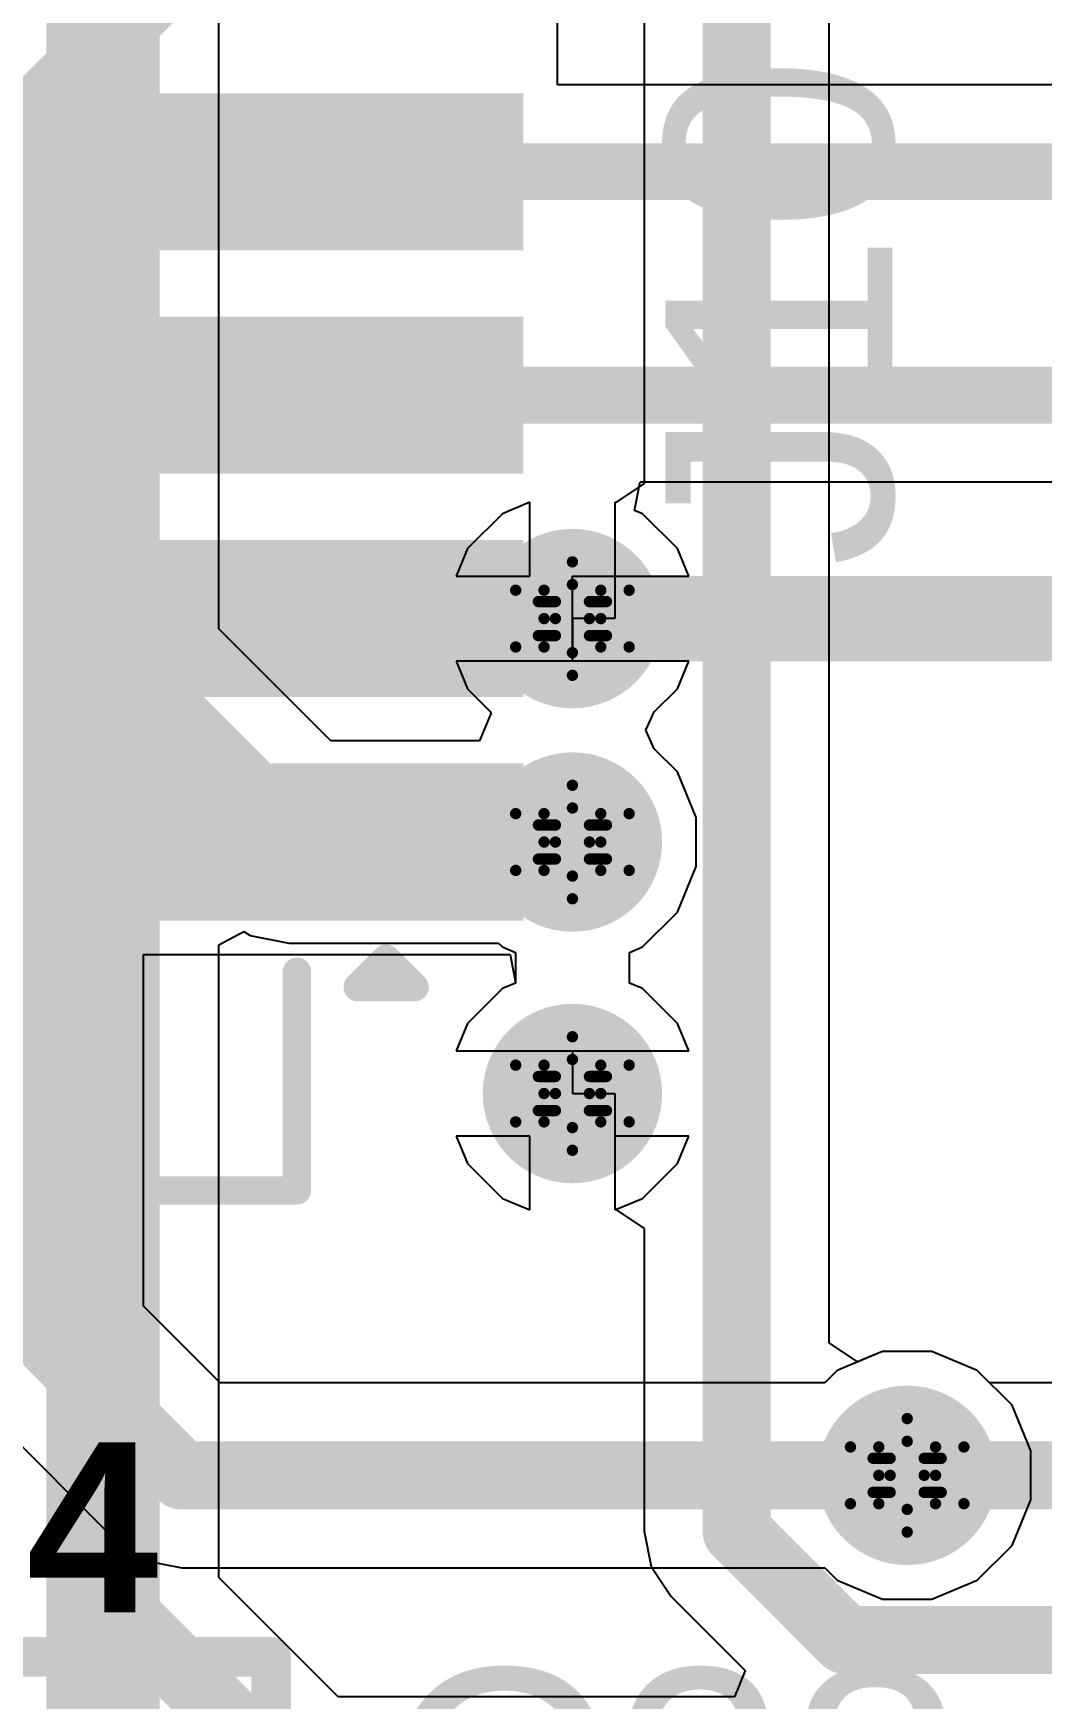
# Model space of a CAD drawing. Header units: inches. Extents: x -18 to 237, y -41 to 211.
# Drawn here: x 9.55 to 14.06, y 60.8 to 68.26 of the extents above; entities that cross this region are included whole.
import ezdxf

# ---------------------------------------------------------------- set-up
doc = ezdxf.new("R2010")
doc.units = ezdxf.units.IN
for name, color, linetype in [('Bottom Layer', 5, 'Continuous'), ('Bottom Solder', 6, 'Continuous'), ('Drill Drawing', 1, 'Continuous'), ('Top Layer', 1, 'Continuous'), ('Top Overlay', 2, 'Continuous'), ('Top Paste', 8, 'Continuous'), ('Top Solder', 216, 'Continuous'), ('Via Holes', 16, 'Continuous')]:
    doc.layers.add(name, color=color, linetype=linetype)
doc.styles.add('Arial', font='', dxfattribs={"height": 0.2})
doc.styles.add('Arial_Bold', font='', dxfattribs={"height": 0.2})
doc.styles.get('Arial').set_extended_font_data('Arial')
doc.styles.get('Arial_Bold').set_extended_font_data('Arial', bold=True)

# ---------------------------------------------------------------- blocks, each defined once
blk = doc.blocks.new('V________T______107')
at = {"layer": 'Top Layer'}
for points in [[(-2.75, -0.4625), (-2.25, -0.4625), (-2.25, -2.0625), (-2.75, -2.0625)], [(-1.75, -0.4625), (-1.25, -0.4625), (-1.25, -2.0625), (-1.75, -2.0625)], [(-0.75, -0.4625), (-0.25, -0.4625), (-0.25, -2.0625), (-0.75, -2.0625)], [(0.25, -0.4625), (0.75, -0.4625), (0.75, -2.0625), (0.25, -2.0625)]]:
    blk.add_hatch(color=1, dxfattribs=at).paths.add_polyline_path(points)
at = {"layer": 'Top Paste'}
for points in [[(-2.75, -0.4625), (-2.25, -0.4625), (-2.25, -2.0625), (-2.75, -2.0625)], [(-1.75, -0.4625), (-1.25, -0.4625), (-1.25, -2.0625), (-1.75, -2.0625)], [(-0.75, -0.4625), (-0.25, -0.4625), (-0.25, -2.0625), (-0.75, -2.0625)], [(0.25, -0.4625), (0.75, -0.4625), (0.75, -2.0625), (0.25, -2.0625)]]:
    blk.add_hatch(color=8, dxfattribs=at).paths.add_polyline_path(points)
at = {"layer": 'Top Solder'}
for points in [[(-2.8516, -0.3609), (-2.1484, -0.3609), (-2.1484, -2.1641), (-2.8516, -2.1641)], [(-1.8516, -0.3609), (-1.1484, -0.3609), (-1.1484, -2.1641), (-1.8516, -2.1641)], [(-0.8516, -0.3609), (-0.1484, -0.3609), (-0.1484, -2.1641), (-0.8516, -2.1641)], [(0.1484, -0.3609), (0.8516, -0.3609), (0.8516, -2.1641), (0.1484, -2.1641)]]:
    blk.add_hatch(color=216, dxfattribs=at).paths.add_polyline_path(points)
at = {"layer": 'Top Overlay'}
for points in [[(-4.0592, -0.1204, 0.127, 0.127, 0), (-4.0592, -1.15, 0.127, 0.127, 0)], [(-4.0592, -1.15, 0.127, 0.127, 0), (-3.0804, -1.15, 0.127, 0.127, 0)], [(-3.1496, -1.4224, 0.127, 0.127, 0), (-3.0226, -1.5494, 0.127, 0.127, 0)], [(-3.1496, -1.4224, 0.127, 0.127, 0), (-3.1496, -1.6764, 0.127, 0.127, 0)], [(-3.0226, -1.5494, 0.127, 0.127, 0), (-3.1496, -1.6764, 0.127, 0.127, 0)]]:
    blk.add_lwpolyline(points, format="xyseb", dxfattribs=at)
for points in [[(-4.0909, -0.1204, 0.0635, 0.0635, 1), (-4.0274, -0.1204, 0.0635, 0.0635, 1)], [(-4.0909, -1.15, 0.0635, 0.0635, 1), (-4.0274, -1.15, 0.0635, 0.0635, 1)], [(-4.0909, -1.15, 0.0635, 0.0635, 1), (-4.0274, -1.15, 0.0635, 0.0635, 1)], [(-3.1122, -1.15, 0.0635, 0.0635, 1), (-3.0487, -1.15, 0.0635, 0.0635, 1)], [(-3.1814, -1.4224, 0.0635, 0.0635, 1), (-3.1178, -1.4224, 0.0635, 0.0635, 1)], [(-3.1814, -1.4224, 0.0635, 0.0635, 1), (-3.1178, -1.4224, 0.0635, 0.0635, 1)], [(-3.0543, -1.5494, 0.0635, 0.0635, 1), (-2.9909, -1.5494, 0.0635, 0.0635, 1)], [(-3.0543, -1.5494, 0.0635, 0.0635, 1), (-2.9909, -1.5494, 0.0635, 0.0635, 1)], [(-3.1814, -1.6764, 0.0635, 0.0635, 1), (-3.1178, -1.6764, 0.0635, 0.0635, 1)], [(-3.1814, -1.6764, 0.0635, 0.0635, 1), (-3.1178, -1.6764, 0.0635, 0.0635, 1)]]:
    blk.add_lwpolyline(points, format="xyseb", close=True, dxfattribs=at)

msp = doc.modelspace()

# ---------------------------------------------------------------- hatches: boundary and pattern name
at = {"layer": 'Bottom Layer'}
h = msp.add_hatch(color=5, dxfattribs=at)
edge = h.paths.add_edge_path()
edge.add_arc((11.9634, 65.6357), 0.3, 0, 360)
h = msp.add_hatch(color=5, dxfattribs=at)
edge = h.paths.add_edge_path()
edge.add_arc((11.9634, 64.6357), 0.3, 0, 360)
h = msp.add_hatch(color=5, dxfattribs=at)
edge = h.paths.add_edge_path()
edge.add_arc((11.9634, 63.5101), 0.3, 0, 360)
h = msp.add_hatch(color=5, dxfattribs=at)
edge = h.paths.add_edge_path()
edge.add_arc((13.462, 61.8012), 0.3, 0, 360)
at = {"layer": 'Bottom Solder'}
h = msp.add_hatch(color=6, dxfattribs=at)
edge = h.paths.add_edge_path()
edge.add_arc((11.9634, 65.6357), 0.4016, 0, 360)
h = msp.add_hatch(color=6, dxfattribs=at)
edge = h.paths.add_edge_path()
edge.add_arc((11.9634, 64.6357), 0.4016, 0, 360)
h = msp.add_hatch(color=6, dxfattribs=at)
edge = h.paths.add_edge_path()
edge.add_arc((11.9634, 63.5101), 0.4016, 0, 360)
h = msp.add_hatch(color=6, dxfattribs=at)
edge = h.paths.add_edge_path()
edge.add_arc((13.462, 61.8012), 0.4016, 0, 360)
at = {"layer": 'Top Layer'}
h = msp.add_hatch(color=1, dxfattribs=at)
edge = h.paths.add_edge_path()
edge.add_arc((11.9634, 65.6357), 0.3, 0, 360)
h = msp.add_hatch(color=1, dxfattribs=at)
edge = h.paths.add_edge_path()
edge.add_arc((11.9634, 64.6357), 0.3, 0, 360)
h = msp.add_hatch(color=1, dxfattribs=at)
edge = h.paths.add_edge_path()
edge.add_arc((11.9634, 63.5101), 0.3, 0, 360)
h = msp.add_hatch(color=1, dxfattribs=at)
edge = h.paths.add_edge_path()
edge.add_arc((13.462, 61.8012), 0.3, 0, 360)
at = {"layer": 'Top Solder'}
h = msp.add_hatch(color=216, dxfattribs=at)
edge = h.paths.add_edge_path()
edge.add_arc((11.9634, 65.6357), 0.4016, 0, 360)
h = msp.add_hatch(color=216, dxfattribs=at)
edge = h.paths.add_edge_path()
edge.add_arc((11.9634, 64.6357), 0.4016, 0, 360)
h = msp.add_hatch(color=216, dxfattribs=at)
edge = h.paths.add_edge_path()
edge.add_arc((11.9634, 63.5101), 0.4016, 0, 360)
h = msp.add_hatch(color=216, dxfattribs=at)
edge = h.paths.add_edge_path()
edge.add_arc((13.462, 61.8012), 0.4016, 0, 360)
at = {"layer": 'Via Holes'}
h = msp.add_hatch(color=7, dxfattribs=at)
edge = h.paths.add_edge_path()
edge.add_arc((11.9634, 65.6357), 0.15, 0, 360)
h = msp.add_hatch(color=7, dxfattribs=at)
edge = h.paths.add_edge_path()
edge.add_arc((11.9634, 64.6357), 0.15, 0, 360)
h = msp.add_hatch(color=7, dxfattribs=at)
edge = h.paths.add_edge_path()
edge.add_arc((11.9634, 63.5101), 0.15, 0, 360)
h = msp.add_hatch(color=7, dxfattribs=at)
edge = h.paths.add_edge_path()
edge.add_arc((13.462, 61.8012), 0.15, 0, 360)

# ---------------------------------------------------------------- linework, layer by layer
at = {"layer": 'Bottom Layer'}
for p, q in [((10.38, 65.5901), (10.38, 70.3996)), ((13.1129, 62.3937), (13.1129, 68.9005)), ((12.2842, 68.7289), (12.2842, 66.2399)), ((12.2842, 66.2399), (12.1572, 66.1551)), ((11.7729, 66.1564), (11.6496, 66.1053)), ((11.7729, 65.8262), (11.7729, 66.1564)), ((12.1572, 66.1551), (12.1539, 66.1564)), ((12.1539, 66.1564), (12.1539, 65.6357)), ((11.6496, 66.1053), (11.4937, 65.9495)), ((11.4937, 65.9495), (11.4427, 65.8262)), ((11.4427, 65.8262), (11.7729, 65.8262)), ((12.1539, 65.6357), (11.9634, 65.6357)), ((11.9634, 65.6357), (11.9634, 65.4452)), ((10.8811, 65.0889), (10.38, 65.5901)), ((11.9634, 65.4452), (11.4427, 65.4452)), ((11.4427, 65.4452), (11.4937, 65.3219)), ((11.4937, 65.3219), (11.597, 65.2187)), ((11.599, 65.2142), (11.5471, 65.0889)), ((11.597, 65.2187), (11.599, 65.2142)), ((11.5471, 65.0889), (10.8811, 65.0889)), ((10.38, 64.1758), (10.492, 64.2357)), ((10.492, 64.2357), (10.52, 64.217)), ((10.52, 64.217), (10.6934, 64.1825)), ((10.6934, 64.1825), (11.6331, 64.1825)), ((11.6331, 64.1825), (11.6496, 64.166)), ((10.38, 61.3444), (10.38, 64.1758)), ((11.6496, 64.166), (11.7085, 64.1416)), ((11.7085, 64.1416), (11.7085, 64.0042)), ((11.6496, 63.9798), (11.4937, 63.8239)), ((11.7085, 64.0042), (11.6496, 63.9798)), ((11.4937, 63.8239), (11.4427, 63.7006)), ((11.4427, 63.7006), (11.9634, 63.7006)), ((11.9634, 63.7006), (11.9634, 63.5101)), ((11.9634, 63.5101), (12.1539, 63.5101)), ((12.1539, 63.5101), (12.1539, 62.9894)), ((11.7729, 63.3196), (11.4427, 63.3196)), ((11.4427, 63.3196), (11.4937, 63.1963)), ((11.7729, 62.9894), (11.7729, 63.3196)), ((11.4937, 63.1963), (11.6496, 63.0404)), ((11.6496, 63.0404), (11.7729, 62.9894)), ((12.1539, 62.9894), (12.1572, 62.9907)), ((12.1572, 62.9907), (12.2842, 62.9059)), ((12.2842, 62.9059), (12.2842, 61.5514)), ((13.2399, 62.3089), (13.1129, 62.3937)), ((13.3518, 62.3552), (13.2399, 62.3089)), ((13.5722, 62.3552), (13.3518, 62.3552)), ((13.7758, 62.2709), (13.5722, 62.3552)), ((13.8311, 62.2156), (13.7758, 62.2709)), ((17.878, 62.2156), (13.8311, 62.2156)), ((12.2842, 61.5514), (12.3157, 61.3929)), ((12.3157, 61.3929), (12.4056, 61.2584)), ((10.9147, 60.8096), (10.38, 61.3444)), ((12.4056, 61.2584), (12.737, 60.927)), ((12.737, 60.927), (12.6884, 60.8096)), ((12.6884, 60.8096), (10.9147, 60.8096))]:
    msp.add_line(p, q, dxfattribs=at)
for points in [[(9.862, 65.4671, 0.508, 0.508, 0), (9.862, 72.237, 0.508, 0.508, 0)], [(12.6986, 61.5514, 0.3048, 0.3048, 0), (12.6986, 68.9005, 0.3048, 0.3048, 0)], [(9.862, 61.2763, 0.508, 0.508, 0), (9.862, 65.4671, 0.508, 0.508, 0)], [(9.862, 65.4671, 0.381, 0.381, 0), (10.6934, 64.6357, 0.381, 0.381, 0)], [(10.6934, 64.6357, 0.381, 0.381, 0), (11.9634, 64.6357, 0.381, 0.381, 0)], [(13.462, 61.8012, 0.3048, 0.3048, 0), (17.878, 61.8012, 0.3048, 0.3048, 0)], [(12.6986, 61.5514, 0.3048, 0.3048, 0), (13.1854, 61.0646, 0.3048, 0.3048, 0)], [(9.862, 52.8297, 0.508, 0.508, 0), (9.862, 61.2763, 0.508, 0.508, 0)], [(9.862, 61.2763, 0.3048, 0.3048, 0), (10.7431, 60.3953, 0.3048, 0.3048, 0)], [(13.1854, 61.0646, 0.3048, 0.3048, 0), (17.1716, 61.0646, 0.3048, 0.3048, 0)]]:
    msp.add_lwpolyline(points, format="xyseb", dxfattribs=at)
for points in [[(9.735, 65.4671, 0.254, 0.254, 1), (9.989, 65.4671, 0.254, 0.254, 1)], [(9.735, 65.4671, 0.254, 0.254, 1), (9.989, 65.4671, 0.254, 0.254, 1)], [(9.7668, 65.4671, 0.1905, 0.1905, 1), (9.9573, 65.4671, 0.1905, 0.1905, 1)], [(10.5982, 64.6357, 0.1905, 0.1905, 1), (10.7887, 64.6357, 0.1905, 0.1905, 1)], [(10.5982, 64.6357, 0.1905, 0.1905, 1), (10.7887, 64.6357, 0.1905, 0.1905, 1)], [(11.8682, 64.6357, 0.1905, 0.1905, 1), (12.0587, 64.6357, 0.1905, 0.1905, 1)], [(13.3858, 61.8012, 0.1524, 0.1524, 1), (13.5382, 61.8012, 0.1524, 0.1524, 1)], [(12.6224, 61.5514, 0.1524, 0.1524, 1), (12.7748, 61.5514, 0.1524, 0.1524, 1)], [(12.6224, 61.5514, 0.1524, 0.1524, 1), (12.7748, 61.5514, 0.1524, 0.1524, 1)], [(9.735, 61.2763, 0.254, 0.254, 1), (9.989, 61.2763, 0.254, 0.254, 1)], [(9.735, 61.2763, 0.254, 0.254, 1), (9.989, 61.2763, 0.254, 0.254, 1)], [(9.7858, 61.2763, 0.1524, 0.1524, 1), (9.9382, 61.2763, 0.1524, 0.1524, 1)], [(13.1092, 61.0646, 0.1524, 0.1524, 1), (13.2616, 61.0646, 0.1524, 0.1524, 1)], [(13.1092, 61.0646, 0.1524, 0.1524, 1), (13.2616, 61.0646, 0.1524, 0.1524, 1)]]:
    msp.add_lwpolyline(points, format="xyseb", close=True, dxfattribs=at)
at = {"layer": 'Drill Drawing'}
for points in [[(11.8364, 65.7627, 0.0508, 0.0508, 0), (11.9634, 65.8897, 0.0508, 0.0508, 0)], [(11.9634, 65.8897, 0.0508, 0.0508, 0), (12.0904, 65.7627, 0.0508, 0.0508, 0)], [(11.7094, 65.7627, 0.0508, 0.0508, 0), (11.8364, 65.6357, 0.0508, 0.0508, 0)], [(11.7094, 65.7627, 0.0508, 0.0508, 0), (11.8364, 65.7627, 0.0508, 0.0508, 0)], [(11.8872, 65.7119, 0.0508, 0.0508, 0), (11.9634, 65.7881, 0.0508, 0.0508, 0)], [(11.9634, 65.7881, 0.0508, 0.0508, 0), (12.0396, 65.7119, 0.0508, 0.0508, 0)], [(12.0904, 65.7627, 0.0508, 0.0508, 0), (12.2174, 65.7627, 0.0508, 0.0508, 0)], [(12.0904, 65.6357, 0.0508, 0.0508, 0), (12.2174, 65.7627, 0.0508, 0.0508, 0)], [(11.811, 65.7119, 0.0508, 0.0508, 0), (11.8872, 65.6357, 0.0508, 0.0508, 0)], [(11.811, 65.7119, 0.0508, 0.0508, 0), (11.8872, 65.7119, 0.0508, 0.0508, 0)], [(12.0396, 65.7119, 0.0508, 0.0508, 0), (12.1158, 65.7119, 0.0508, 0.0508, 0)], [(12.0396, 65.6357, 0.0508, 0.0508, 0), (12.1158, 65.7119, 0.0508, 0.0508, 0)], [(11.7094, 65.5087, 0.0508, 0.0508, 0), (11.8364, 65.6357, 0.0508, 0.0508, 0)], [(11.811, 65.5595, 0.0508, 0.0508, 0), (11.8872, 65.6357, 0.0508, 0.0508, 0)], [(12.0396, 65.6357, 0.0508, 0.0508, 0), (12.1158, 65.5595, 0.0508, 0.0508, 0)], [(12.0904, 65.6357, 0.0508, 0.0508, 0), (12.2174, 65.5087, 0.0508, 0.0508, 0)], [(11.7094, 65.5087, 0.0508, 0.0508, 0), (11.8364, 65.5087, 0.0508, 0.0508, 0)], [(11.811, 65.5595, 0.0508, 0.0508, 0), (11.8872, 65.5595, 0.0508, 0.0508, 0)], [(11.8364, 65.5087, 0.0508, 0.0508, 0), (11.9634, 65.3817, 0.0508, 0.0508, 0)], [(11.8872, 65.5595, 0.0508, 0.0508, 0), (11.9634, 65.4833, 0.0508, 0.0508, 0)], [(11.9634, 65.4833, 0.0508, 0.0508, 0), (12.0396, 65.5595, 0.0508, 0.0508, 0)], [(11.9634, 65.3817, 0.0508, 0.0508, 0), (12.0904, 65.5087, 0.0508, 0.0508, 0)], [(12.0396, 65.5595, 0.0508, 0.0508, 0), (12.1158, 65.5595, 0.0508, 0.0508, 0)], [(12.0904, 65.5087, 0.0508, 0.0508, 0), (12.2174, 65.5087, 0.0508, 0.0508, 0)], [(11.8364, 64.7627, 0.0508, 0.0508, 0), (11.9634, 64.8897, 0.0508, 0.0508, 0)], [(11.9634, 64.8897, 0.0508, 0.0508, 0), (12.0904, 64.7627, 0.0508, 0.0508, 0)], [(11.7094, 64.7627, 0.0508, 0.0508, 0), (11.8364, 64.6357, 0.0508, 0.0508, 0)], [(11.7094, 64.7627, 0.0508, 0.0508, 0), (11.8364, 64.7627, 0.0508, 0.0508, 0)], [(11.8872, 64.7119, 0.0508, 0.0508, 0), (11.9634, 64.7881, 0.0508, 0.0508, 0)], [(11.9634, 64.7881, 0.0508, 0.0508, 0), (12.0396, 64.7119, 0.0508, 0.0508, 0)], [(12.0904, 64.7627, 0.0508, 0.0508, 0), (12.2174, 64.7627, 0.0508, 0.0508, 0)], [(12.0904, 64.6357, 0.0508, 0.0508, 0), (12.2174, 64.7627, 0.0508, 0.0508, 0)], [(11.811, 64.7119, 0.0508, 0.0508, 0), (11.8872, 64.6357, 0.0508, 0.0508, 0)], [(11.811, 64.7119, 0.0508, 0.0508, 0), (11.8872, 64.7119, 0.0508, 0.0508, 0)], [(12.0396, 64.7119, 0.0508, 0.0508, 0), (12.1158, 64.7119, 0.0508, 0.0508, 0)], [(12.0396, 64.6357, 0.0508, 0.0508, 0), (12.1158, 64.7119, 0.0508, 0.0508, 0)], [(11.7094, 64.5087, 0.0508, 0.0508, 0), (11.8364, 64.6357, 0.0508, 0.0508, 0)], [(11.811, 64.5595, 0.0508, 0.0508, 0), (11.8872, 64.6357, 0.0508, 0.0508, 0)], [(12.0396, 64.6357, 0.0508, 0.0508, 0), (12.1158, 64.5595, 0.0508, 0.0508, 0)], [(12.0904, 64.6357, 0.0508, 0.0508, 0), (12.2174, 64.5087, 0.0508, 0.0508, 0)], [(11.811, 64.5595, 0.0508, 0.0508, 0), (11.8872, 64.5595, 0.0508, 0.0508, 0)], [(11.8872, 64.5595, 0.0508, 0.0508, 0), (11.9634, 64.4833, 0.0508, 0.0508, 0)], [(11.9634, 64.4833, 0.0508, 0.0508, 0), (12.0396, 64.5595, 0.0508, 0.0508, 0)], [(12.0396, 64.5595, 0.0508, 0.0508, 0), (12.1158, 64.5595, 0.0508, 0.0508, 0)], [(11.7094, 64.5087, 0.0508, 0.0508, 0), (11.8364, 64.5087, 0.0508, 0.0508, 0)], [(11.8364, 64.5087, 0.0508, 0.0508, 0), (11.9634, 64.3817, 0.0508, 0.0508, 0)], [(11.9634, 64.3817, 0.0508, 0.0508, 0), (12.0904, 64.5087, 0.0508, 0.0508, 0)], [(12.0904, 64.5087, 0.0508, 0.0508, 0), (12.2174, 64.5087, 0.0508, 0.0508, 0)], [(11.8364, 63.6371, 0.0508, 0.0508, 0), (11.9634, 63.7641, 0.0508, 0.0508, 0)], [(11.9634, 63.7641, 0.0508, 0.0508, 0), (12.0904, 63.6371, 0.0508, 0.0508, 0)], [(11.7094, 63.6371, 0.0508, 0.0508, 0), (11.8364, 63.5101, 0.0508, 0.0508, 0)], [(11.7094, 63.6371, 0.0508, 0.0508, 0), (11.8364, 63.6371, 0.0508, 0.0508, 0)], [(11.8872, 63.5863, 0.0508, 0.0508, 0), (11.9634, 63.6625, 0.0508, 0.0508, 0)], [(11.9634, 63.6625, 0.0508, 0.0508, 0), (12.0396, 63.5863, 0.0508, 0.0508, 0)], [(12.0904, 63.6371, 0.0508, 0.0508, 0), (12.2174, 63.6371, 0.0508, 0.0508, 0)], [(12.0904, 63.5101, 0.0508, 0.0508, 0), (12.2174, 63.6371, 0.0508, 0.0508, 0)], [(11.811, 63.5863, 0.0508, 0.0508, 0), (11.8872, 63.5101, 0.0508, 0.0508, 0)], [(11.811, 63.5863, 0.0508, 0.0508, 0), (11.8872, 63.5863, 0.0508, 0.0508, 0)], [(12.0396, 63.5863, 0.0508, 0.0508, 0), (12.1158, 63.5863, 0.0508, 0.0508, 0)], [(12.0396, 63.5101, 0.0508, 0.0508, 0), (12.1158, 63.5863, 0.0508, 0.0508, 0)], [(11.7094, 63.3831, 0.0508, 0.0508, 0), (11.8364, 63.5101, 0.0508, 0.0508, 0)], [(11.811, 63.4339, 0.0508, 0.0508, 0), (11.8872, 63.5101, 0.0508, 0.0508, 0)], [(12.0396, 63.5101, 0.0508, 0.0508, 0), (12.1158, 63.4339, 0.0508, 0.0508, 0)], [(12.0904, 63.5101, 0.0508, 0.0508, 0), (12.2174, 63.3831, 0.0508, 0.0508, 0)], [(11.811, 63.4339, 0.0508, 0.0508, 0), (11.8872, 63.4339, 0.0508, 0.0508, 0)], [(11.8872, 63.4339, 0.0508, 0.0508, 0), (11.9634, 63.3577, 0.0508, 0.0508, 0)], [(11.9634, 63.3577, 0.0508, 0.0508, 0), (12.0396, 63.4339, 0.0508, 0.0508, 0)], [(12.0396, 63.4339, 0.0508, 0.0508, 0), (12.1158, 63.4339, 0.0508, 0.0508, 0)], [(11.7094, 63.3831, 0.0508, 0.0508, 0), (11.8364, 63.3831, 0.0508, 0.0508, 0)], [(11.8364, 63.3831, 0.0508, 0.0508, 0), (11.9634, 63.2561, 0.0508, 0.0508, 0)], [(11.9634, 63.2561, 0.0508, 0.0508, 0), (12.0904, 63.3831, 0.0508, 0.0508, 0)], [(12.0904, 63.3831, 0.0508, 0.0508, 0), (12.2174, 63.3831, 0.0508, 0.0508, 0)], [(13.335, 61.9282, 0.0508, 0.0508, 0), (13.462, 62.0552, 0.0508, 0.0508, 0)], [(13.462, 62.0552, 0.0508, 0.0508, 0), (13.589, 61.9282, 0.0508, 0.0508, 0)], [(13.208, 61.9282, 0.0508, 0.0508, 0), (13.335, 61.8012, 0.0508, 0.0508, 0)], [(13.208, 61.9282, 0.0508, 0.0508, 0), (13.335, 61.9282, 0.0508, 0.0508, 0)], [(13.3858, 61.8774, 0.0508, 0.0508, 0), (13.462, 61.9536, 0.0508, 0.0508, 0)], [(13.462, 61.9536, 0.0508, 0.0508, 0), (13.5382, 61.8774, 0.0508, 0.0508, 0)], [(13.589, 61.9282, 0.0508, 0.0508, 0), (13.716, 61.9282, 0.0508, 0.0508, 0)], [(13.589, 61.8012, 0.0508, 0.0508, 0), (13.716, 61.9282, 0.0508, 0.0508, 0)], [(13.3096, 61.8774, 0.0508, 0.0508, 0), (13.3858, 61.8012, 0.0508, 0.0508, 0)], [(13.3096, 61.8774, 0.0508, 0.0508, 0), (13.3858, 61.8774, 0.0508, 0.0508, 0)], [(13.5382, 61.8774, 0.0508, 0.0508, 0), (13.6144, 61.8774, 0.0508, 0.0508, 0)], [(13.5382, 61.8012, 0.0508, 0.0508, 0), (13.6144, 61.8774, 0.0508, 0.0508, 0)], [(13.208, 61.6742, 0.0508, 0.0508, 0), (13.335, 61.8012, 0.0508, 0.0508, 0)], [(13.3096, 61.725, 0.0508, 0.0508, 0), (13.3858, 61.8012, 0.0508, 0.0508, 0)], [(13.5382, 61.8012, 0.0508, 0.0508, 0), (13.6144, 61.725, 0.0508, 0.0508, 0)], [(13.589, 61.8012, 0.0508, 0.0508, 0), (13.716, 61.6742, 0.0508, 0.0508, 0)], [(13.3096, 61.725, 0.0508, 0.0508, 0), (13.3858, 61.725, 0.0508, 0.0508, 0)], [(13.3858, 61.725, 0.0508, 0.0508, 0), (13.462, 61.6488, 0.0508, 0.0508, 0)], [(13.462, 61.6488, 0.0508, 0.0508, 0), (13.5382, 61.725, 0.0508, 0.0508, 0)], [(13.5382, 61.725, 0.0508, 0.0508, 0), (13.6144, 61.725, 0.0508, 0.0508, 0)], [(13.208, 61.6742, 0.0508, 0.0508, 0), (13.335, 61.6742, 0.0508, 0.0508, 0)], [(13.335, 61.6742, 0.0508, 0.0508, 0), (13.462, 61.5472, 0.0508, 0.0508, 0)], [(13.462, 61.5472, 0.0508, 0.0508, 0), (13.589, 61.6742, 0.0508, 0.0508, 0)], [(13.589, 61.6742, 0.0508, 0.0508, 0), (13.716, 61.6742, 0.0508, 0.0508, 0)]]:
    msp.add_lwpolyline(points, format="xyseb", dxfattribs=at)
for points in [[(11.9507, 65.8897, 0.0254, 0.0254, 1), (11.9761, 65.8897, 0.0254, 0.0254, 1)], [(11.9507, 65.8897, 0.0254, 0.0254, 1), (11.9761, 65.8897, 0.0254, 0.0254, 1)], [(11.6967, 65.7627, 0.0254, 0.0254, 1), (11.7221, 65.7627, 0.0254, 0.0254, 1)], [(11.6967, 65.7627, 0.0254, 0.0254, 1), (11.7221, 65.7627, 0.0254, 0.0254, 1)], [(11.8237, 65.7627, 0.0254, 0.0254, 1), (11.8491, 65.7627, 0.0254, 0.0254, 1)], [(11.8237, 65.7627, 0.0254, 0.0254, 1), (11.8491, 65.7627, 0.0254, 0.0254, 1)], [(11.9507, 65.7881, 0.0254, 0.0254, 1), (11.9761, 65.7881, 0.0254, 0.0254, 1)], [(11.9507, 65.7881, 0.0254, 0.0254, 1), (11.9761, 65.7881, 0.0254, 0.0254, 1)], [(12.0777, 65.7627, 0.0254, 0.0254, 1), (12.1031, 65.7627, 0.0254, 0.0254, 1)], [(12.0777, 65.7627, 0.0254, 0.0254, 1), (12.1031, 65.7627, 0.0254, 0.0254, 1)], [(12.2047, 65.7627, 0.0254, 0.0254, 1), (12.2301, 65.7627, 0.0254, 0.0254, 1)], [(12.2047, 65.7627, 0.0254, 0.0254, 1), (12.2301, 65.7627, 0.0254, 0.0254, 1)], [(11.7983, 65.7119, 0.0254, 0.0254, 1), (11.8237, 65.7119, 0.0254, 0.0254, 1)], [(11.7983, 65.7119, 0.0254, 0.0254, 1), (11.8237, 65.7119, 0.0254, 0.0254, 1)], [(11.8745, 65.7119, 0.0254, 0.0254, 1), (11.8999, 65.7119, 0.0254, 0.0254, 1)], [(11.8745, 65.7119, 0.0254, 0.0254, 1), (11.8999, 65.7119, 0.0254, 0.0254, 1)], [(12.0269, 65.7119, 0.0254, 0.0254, 1), (12.0523, 65.7119, 0.0254, 0.0254, 1)], [(12.0269, 65.7119, 0.0254, 0.0254, 1), (12.0523, 65.7119, 0.0254, 0.0254, 1)], [(12.1031, 65.7119, 0.0254, 0.0254, 1), (12.1285, 65.7119, 0.0254, 0.0254, 1)], [(12.1031, 65.7119, 0.0254, 0.0254, 1), (12.1285, 65.7119, 0.0254, 0.0254, 1)], [(11.8237, 65.6357, 0.0254, 0.0254, 1), (11.8491, 65.6357, 0.0254, 0.0254, 1)], [(11.8237, 65.6357, 0.0254, 0.0254, 1), (11.8491, 65.6357, 0.0254, 0.0254, 1)], [(11.8745, 65.6357, 0.0254, 0.0254, 1), (11.8999, 65.6357, 0.0254, 0.0254, 1)], [(11.8745, 65.6357, 0.0254, 0.0254, 1), (11.8999, 65.6357, 0.0254, 0.0254, 1)], [(12.0269, 65.6357, 0.0254, 0.0254, 1), (12.0523, 65.6357, 0.0254, 0.0254, 1)], [(12.0269, 65.6357, 0.0254, 0.0254, 1), (12.0523, 65.6357, 0.0254, 0.0254, 1)], [(12.0777, 65.6357, 0.0254, 0.0254, 1), (12.1031, 65.6357, 0.0254, 0.0254, 1)], [(12.0777, 65.6357, 0.0254, 0.0254, 1), (12.1031, 65.6357, 0.0254, 0.0254, 1)], [(11.6967, 65.5087, 0.0254, 0.0254, 1), (11.7221, 65.5087, 0.0254, 0.0254, 1)], [(11.6967, 65.5087, 0.0254, 0.0254, 1), (11.7221, 65.5087, 0.0254, 0.0254, 1)], [(11.7983, 65.5595, 0.0254, 0.0254, 1), (11.8237, 65.5595, 0.0254, 0.0254, 1)], [(11.7983, 65.5595, 0.0254, 0.0254, 1), (11.8237, 65.5595, 0.0254, 0.0254, 1)], [(11.8237, 65.5087, 0.0254, 0.0254, 1), (11.8491, 65.5087, 0.0254, 0.0254, 1)], [(11.8237, 65.5087, 0.0254, 0.0254, 1), (11.8491, 65.5087, 0.0254, 0.0254, 1)], [(11.8745, 65.5595, 0.0254, 0.0254, 1), (11.8999, 65.5595, 0.0254, 0.0254, 1)], [(11.8745, 65.5595, 0.0254, 0.0254, 1), (11.8999, 65.5595, 0.0254, 0.0254, 1)], [(12.0269, 65.5595, 0.0254, 0.0254, 1), (12.0523, 65.5595, 0.0254, 0.0254, 1)], [(12.0269, 65.5595, 0.0254, 0.0254, 1), (12.0523, 65.5595, 0.0254, 0.0254, 1)], [(12.0777, 65.5087, 0.0254, 0.0254, 1), (12.1031, 65.5087, 0.0254, 0.0254, 1)], [(12.0777, 65.5087, 0.0254, 0.0254, 1), (12.1031, 65.5087, 0.0254, 0.0254, 1)], [(12.1031, 65.5595, 0.0254, 0.0254, 1), (12.1285, 65.5595, 0.0254, 0.0254, 1)], [(12.1031, 65.5595, 0.0254, 0.0254, 1), (12.1285, 65.5595, 0.0254, 0.0254, 1)], [(12.2047, 65.5087, 0.0254, 0.0254, 1), (12.2301, 65.5087, 0.0254, 0.0254, 1)], [(12.2047, 65.5087, 0.0254, 0.0254, 1), (12.2301, 65.5087, 0.0254, 0.0254, 1)], [(11.9507, 65.4833, 0.0254, 0.0254, 1), (11.9761, 65.4833, 0.0254, 0.0254, 1)], [(11.9507, 65.4833, 0.0254, 0.0254, 1), (11.9761, 65.4833, 0.0254, 0.0254, 1)], [(11.9507, 65.3817, 0.0254, 0.0254, 1), (11.9761, 65.3817, 0.0254, 0.0254, 1)], [(11.9507, 65.3817, 0.0254, 0.0254, 1), (11.9761, 65.3817, 0.0254, 0.0254, 1)], [(11.9507, 64.8897, 0.0254, 0.0254, 1), (11.9761, 64.8897, 0.0254, 0.0254, 1)], [(11.9507, 64.8897, 0.0254, 0.0254, 1), (11.9761, 64.8897, 0.0254, 0.0254, 1)], [(11.6967, 64.7627, 0.0254, 0.0254, 1), (11.7221, 64.7627, 0.0254, 0.0254, 1)], [(11.6967, 64.7627, 0.0254, 0.0254, 1), (11.7221, 64.7627, 0.0254, 0.0254, 1)], [(11.8237, 64.7627, 0.0254, 0.0254, 1), (11.8491, 64.7627, 0.0254, 0.0254, 1)], [(11.8237, 64.7627, 0.0254, 0.0254, 1), (11.8491, 64.7627, 0.0254, 0.0254, 1)], [(11.9507, 64.7881, 0.0254, 0.0254, 1), (11.9761, 64.7881, 0.0254, 0.0254, 1)], [(11.9507, 64.7881, 0.0254, 0.0254, 1), (11.9761, 64.7881, 0.0254, 0.0254, 1)], [(12.0777, 64.7627, 0.0254, 0.0254, 1), (12.1031, 64.7627, 0.0254, 0.0254, 1)], [(12.0777, 64.7627, 0.0254, 0.0254, 1), (12.1031, 64.7627, 0.0254, 0.0254, 1)], [(12.2047, 64.7627, 0.0254, 0.0254, 1), (12.2301, 64.7627, 0.0254, 0.0254, 1)], [(12.2047, 64.7627, 0.0254, 0.0254, 1), (12.2301, 64.7627, 0.0254, 0.0254, 1)], [(11.7983, 64.7119, 0.0254, 0.0254, 1), (11.8237, 64.7119, 0.0254, 0.0254, 1)], [(11.7983, 64.7119, 0.0254, 0.0254, 1), (11.8237, 64.7119, 0.0254, 0.0254, 1)], [(11.8745, 64.7119, 0.0254, 0.0254, 1), (11.8999, 64.7119, 0.0254, 0.0254, 1)], [(11.8745, 64.7119, 0.0254, 0.0254, 1), (11.8999, 64.7119, 0.0254, 0.0254, 1)], [(12.0269, 64.7119, 0.0254, 0.0254, 1), (12.0523, 64.7119, 0.0254, 0.0254, 1)], [(12.0269, 64.7119, 0.0254, 0.0254, 1), (12.0523, 64.7119, 0.0254, 0.0254, 1)], [(12.1031, 64.7119, 0.0254, 0.0254, 1), (12.1285, 64.7119, 0.0254, 0.0254, 1)], [(12.1031, 64.7119, 0.0254, 0.0254, 1), (12.1285, 64.7119, 0.0254, 0.0254, 1)], [(11.8237, 64.6357, 0.0254, 0.0254, 1), (11.8491, 64.6357, 0.0254, 0.0254, 1)], [(11.8237, 64.6357, 0.0254, 0.0254, 1), (11.8491, 64.6357, 0.0254, 0.0254, 1)], [(11.8745, 64.6357, 0.0254, 0.0254, 1), (11.8999, 64.6357, 0.0254, 0.0254, 1)], [(11.8745, 64.6357, 0.0254, 0.0254, 1), (11.8999, 64.6357, 0.0254, 0.0254, 1)], [(12.0269, 64.6357, 0.0254, 0.0254, 1), (12.0523, 64.6357, 0.0254, 0.0254, 1)], [(12.0269, 64.6357, 0.0254, 0.0254, 1), (12.0523, 64.6357, 0.0254, 0.0254, 1)], [(12.0777, 64.6357, 0.0254, 0.0254, 1), (12.1031, 64.6357, 0.0254, 0.0254, 1)], [(12.0777, 64.6357, 0.0254, 0.0254, 1), (12.1031, 64.6357, 0.0254, 0.0254, 1)], [(11.7983, 64.5595, 0.0254, 0.0254, 1), (11.8237, 64.5595, 0.0254, 0.0254, 1)], [(11.7983, 64.5595, 0.0254, 0.0254, 1), (11.8237, 64.5595, 0.0254, 0.0254, 1)], [(11.8745, 64.5595, 0.0254, 0.0254, 1), (11.8999, 64.5595, 0.0254, 0.0254, 1)], [(11.8745, 64.5595, 0.0254, 0.0254, 1), (11.8999, 64.5595, 0.0254, 0.0254, 1)], [(12.0269, 64.5595, 0.0254, 0.0254, 1), (12.0523, 64.5595, 0.0254, 0.0254, 1)], [(12.0269, 64.5595, 0.0254, 0.0254, 1), (12.0523, 64.5595, 0.0254, 0.0254, 1)], [(12.1031, 64.5595, 0.0254, 0.0254, 1), (12.1285, 64.5595, 0.0254, 0.0254, 1)], [(12.1031, 64.5595, 0.0254, 0.0254, 1), (12.1285, 64.5595, 0.0254, 0.0254, 1)], [(11.6967, 64.5087, 0.0254, 0.0254, 1), (11.7221, 64.5087, 0.0254, 0.0254, 1)], [(11.6967, 64.5087, 0.0254, 0.0254, 1), (11.7221, 64.5087, 0.0254, 0.0254, 1)], [(11.8237, 64.5087, 0.0254, 0.0254, 1), (11.8491, 64.5087, 0.0254, 0.0254, 1)], [(11.8237, 64.5087, 0.0254, 0.0254, 1), (11.8491, 64.5087, 0.0254, 0.0254, 1)], [(11.9507, 64.4833, 0.0254, 0.0254, 1), (11.9761, 64.4833, 0.0254, 0.0254, 1)], [(11.9507, 64.4833, 0.0254, 0.0254, 1), (11.9761, 64.4833, 0.0254, 0.0254, 1)], [(12.0777, 64.5087, 0.0254, 0.0254, 1), (12.1031, 64.5087, 0.0254, 0.0254, 1)], [(12.0777, 64.5087, 0.0254, 0.0254, 1), (12.1031, 64.5087, 0.0254, 0.0254, 1)], [(12.2047, 64.5087, 0.0254, 0.0254, 1), (12.2301, 64.5087, 0.0254, 0.0254, 1)], [(12.2047, 64.5087, 0.0254, 0.0254, 1), (12.2301, 64.5087, 0.0254, 0.0254, 1)], [(11.9507, 64.3817, 0.0254, 0.0254, 1), (11.9761, 64.3817, 0.0254, 0.0254, 1)], [(11.9507, 64.3817, 0.0254, 0.0254, 1), (11.9761, 64.3817, 0.0254, 0.0254, 1)], [(11.9507, 63.7641, 0.0254, 0.0254, 1), (11.9761, 63.7641, 0.0254, 0.0254, 1)], [(11.9507, 63.7641, 0.0254, 0.0254, 1), (11.9761, 63.7641, 0.0254, 0.0254, 1)], [(11.6967, 63.6371, 0.0254, 0.0254, 1), (11.7221, 63.6371, 0.0254, 0.0254, 1)], [(11.6967, 63.6371, 0.0254, 0.0254, 1), (11.7221, 63.6371, 0.0254, 0.0254, 1)], [(11.8237, 63.6371, 0.0254, 0.0254, 1), (11.8491, 63.6371, 0.0254, 0.0254, 1)], [(11.8237, 63.6371, 0.0254, 0.0254, 1), (11.8491, 63.6371, 0.0254, 0.0254, 1)], [(11.9507, 63.6625, 0.0254, 0.0254, 1), (11.9761, 63.6625, 0.0254, 0.0254, 1)], [(11.9507, 63.6625, 0.0254, 0.0254, 1), (11.9761, 63.6625, 0.0254, 0.0254, 1)], [(12.0777, 63.6371, 0.0254, 0.0254, 1), (12.1031, 63.6371, 0.0254, 0.0254, 1)], [(12.0777, 63.6371, 0.0254, 0.0254, 1), (12.1031, 63.6371, 0.0254, 0.0254, 1)], [(12.2047, 63.6371, 0.0254, 0.0254, 1), (12.2301, 63.6371, 0.0254, 0.0254, 1)], [(12.2047, 63.6371, 0.0254, 0.0254, 1), (12.2301, 63.6371, 0.0254, 0.0254, 1)], [(11.7983, 63.5863, 0.0254, 0.0254, 1), (11.8237, 63.5863, 0.0254, 0.0254, 1)], [(11.7983, 63.5863, 0.0254, 0.0254, 1), (11.8237, 63.5863, 0.0254, 0.0254, 1)], [(11.8745, 63.5863, 0.0254, 0.0254, 1), (11.8999, 63.5863, 0.0254, 0.0254, 1)], [(11.8745, 63.5863, 0.0254, 0.0254, 1), (11.8999, 63.5863, 0.0254, 0.0254, 1)], [(12.0269, 63.5863, 0.0254, 0.0254, 1), (12.0523, 63.5863, 0.0254, 0.0254, 1)], [(12.0269, 63.5863, 0.0254, 0.0254, 1), (12.0523, 63.5863, 0.0254, 0.0254, 1)], [(12.1031, 63.5863, 0.0254, 0.0254, 1), (12.1285, 63.5863, 0.0254, 0.0254, 1)], [(12.1031, 63.5863, 0.0254, 0.0254, 1), (12.1285, 63.5863, 0.0254, 0.0254, 1)], [(11.8237, 63.5101, 0.0254, 0.0254, 1), (11.8491, 63.5101, 0.0254, 0.0254, 1)], [(11.8237, 63.5101, 0.0254, 0.0254, 1), (11.8491, 63.5101, 0.0254, 0.0254, 1)], [(11.8745, 63.5101, 0.0254, 0.0254, 1), (11.8999, 63.5101, 0.0254, 0.0254, 1)], [(11.8745, 63.5101, 0.0254, 0.0254, 1), (11.8999, 63.5101, 0.0254, 0.0254, 1)], [(12.0269, 63.5101, 0.0254, 0.0254, 1), (12.0523, 63.5101, 0.0254, 0.0254, 1)], [(12.0269, 63.5101, 0.0254, 0.0254, 1), (12.0523, 63.5101, 0.0254, 0.0254, 1)], [(12.0777, 63.5101, 0.0254, 0.0254, 1), (12.1031, 63.5101, 0.0254, 0.0254, 1)], [(12.0777, 63.5101, 0.0254, 0.0254, 1), (12.1031, 63.5101, 0.0254, 0.0254, 1)], [(11.7983, 63.4339, 0.0254, 0.0254, 1), (11.8237, 63.4339, 0.0254, 0.0254, 1)], [(11.7983, 63.4339, 0.0254, 0.0254, 1), (11.8237, 63.4339, 0.0254, 0.0254, 1)], [(11.8745, 63.4339, 0.0254, 0.0254, 1), (11.8999, 63.4339, 0.0254, 0.0254, 1)], [(11.8745, 63.4339, 0.0254, 0.0254, 1), (11.8999, 63.4339, 0.0254, 0.0254, 1)], [(12.0269, 63.4339, 0.0254, 0.0254, 1), (12.0523, 63.4339, 0.0254, 0.0254, 1)], [(12.0269, 63.4339, 0.0254, 0.0254, 1), (12.0523, 63.4339, 0.0254, 0.0254, 1)], [(12.1031, 63.4339, 0.0254, 0.0254, 1), (12.1285, 63.4339, 0.0254, 0.0254, 1)], [(12.1031, 63.4339, 0.0254, 0.0254, 1), (12.1285, 63.4339, 0.0254, 0.0254, 1)], [(11.6967, 63.3831, 0.0254, 0.0254, 1), (11.7221, 63.3831, 0.0254, 0.0254, 1)], [(11.6967, 63.3831, 0.0254, 0.0254, 1), (11.7221, 63.3831, 0.0254, 0.0254, 1)], [(11.8237, 63.3831, 0.0254, 0.0254, 1), (11.8491, 63.3831, 0.0254, 0.0254, 1)], [(11.8237, 63.3831, 0.0254, 0.0254, 1), (11.8491, 63.3831, 0.0254, 0.0254, 1)], [(11.9507, 63.3577, 0.0254, 0.0254, 1), (11.9761, 63.3577, 0.0254, 0.0254, 1)], [(11.9507, 63.3577, 0.0254, 0.0254, 1), (11.9761, 63.3577, 0.0254, 0.0254, 1)], [(12.0777, 63.3831, 0.0254, 0.0254, 1), (12.1031, 63.3831, 0.0254, 0.0254, 1)], [(12.0777, 63.3831, 0.0254, 0.0254, 1), (12.1031, 63.3831, 0.0254, 0.0254, 1)], [(12.2047, 63.3831, 0.0254, 0.0254, 1), (12.2301, 63.3831, 0.0254, 0.0254, 1)], [(12.2047, 63.3831, 0.0254, 0.0254, 1), (12.2301, 63.3831, 0.0254, 0.0254, 1)], [(11.9507, 63.2561, 0.0254, 0.0254, 1), (11.9761, 63.2561, 0.0254, 0.0254, 1)], [(11.9507, 63.2561, 0.0254, 0.0254, 1), (11.9761, 63.2561, 0.0254, 0.0254, 1)], [(13.4493, 62.0552, 0.0254, 0.0254, 1), (13.4747, 62.0552, 0.0254, 0.0254, 1)], [(13.4493, 62.0552, 0.0254, 0.0254, 1), (13.4747, 62.0552, 0.0254, 0.0254, 1)], [(13.1953, 61.9282, 0.0254, 0.0254, 1), (13.2207, 61.9282, 0.0254, 0.0254, 1)], [(13.1953, 61.9282, 0.0254, 0.0254, 1), (13.2207, 61.9282, 0.0254, 0.0254, 1)], [(13.3223, 61.9282, 0.0254, 0.0254, 1), (13.3477, 61.9282, 0.0254, 0.0254, 1)], [(13.3223, 61.9282, 0.0254, 0.0254, 1), (13.3477, 61.9282, 0.0254, 0.0254, 1)], [(13.4493, 61.9536, 0.0254, 0.0254, 1), (13.4747, 61.9536, 0.0254, 0.0254, 1)], [(13.4493, 61.9536, 0.0254, 0.0254, 1), (13.4747, 61.9536, 0.0254, 0.0254, 1)], [(13.5763, 61.9282, 0.0254, 0.0254, 1), (13.6017, 61.9282, 0.0254, 0.0254, 1)], [(13.5763, 61.9282, 0.0254, 0.0254, 1), (13.6017, 61.9282, 0.0254, 0.0254, 1)], [(13.7033, 61.9282, 0.0254, 0.0254, 1), (13.7287, 61.9282, 0.0254, 0.0254, 1)], [(13.7033, 61.9282, 0.0254, 0.0254, 1), (13.7287, 61.9282, 0.0254, 0.0254, 1)], [(13.2969, 61.8774, 0.0254, 0.0254, 1), (13.3223, 61.8774, 0.0254, 0.0254, 1)], [(13.2969, 61.8774, 0.0254, 0.0254, 1), (13.3223, 61.8774, 0.0254, 0.0254, 1)], [(13.3731, 61.8774, 0.0254, 0.0254, 1), (13.3985, 61.8774, 0.0254, 0.0254, 1)], [(13.3731, 61.8774, 0.0254, 0.0254, 1), (13.3985, 61.8774, 0.0254, 0.0254, 1)], [(13.5255, 61.8774, 0.0254, 0.0254, 1), (13.5509, 61.8774, 0.0254, 0.0254, 1)], [(13.5255, 61.8774, 0.0254, 0.0254, 1), (13.5509, 61.8774, 0.0254, 0.0254, 1)], [(13.6017, 61.8774, 0.0254, 0.0254, 1), (13.6271, 61.8774, 0.0254, 0.0254, 1)], [(13.6017, 61.8774, 0.0254, 0.0254, 1), (13.6271, 61.8774, 0.0254, 0.0254, 1)], [(13.3223, 61.8012, 0.0254, 0.0254, 1), (13.3477, 61.8012, 0.0254, 0.0254, 1)], [(13.3223, 61.8012, 0.0254, 0.0254, 1), (13.3477, 61.8012, 0.0254, 0.0254, 1)], [(13.3731, 61.8012, 0.0254, 0.0254, 1), (13.3985, 61.8012, 0.0254, 0.0254, 1)], [(13.3731, 61.8012, 0.0254, 0.0254, 1), (13.3985, 61.8012, 0.0254, 0.0254, 1)], [(13.5255, 61.8012, 0.0254, 0.0254, 1), (13.5509, 61.8012, 0.0254, 0.0254, 1)], [(13.5255, 61.8012, 0.0254, 0.0254, 1), (13.5509, 61.8012, 0.0254, 0.0254, 1)], [(13.5763, 61.8012, 0.0254, 0.0254, 1), (13.6017, 61.8012, 0.0254, 0.0254, 1)], [(13.5763, 61.8012, 0.0254, 0.0254, 1), (13.6017, 61.8012, 0.0254, 0.0254, 1)], [(13.2969, 61.725, 0.0254, 0.0254, 1), (13.3223, 61.725, 0.0254, 0.0254, 1)], [(13.2969, 61.725, 0.0254, 0.0254, 1), (13.3223, 61.725, 0.0254, 0.0254, 1)], [(13.3731, 61.725, 0.0254, 0.0254, 1), (13.3985, 61.725, 0.0254, 0.0254, 1)], [(13.3731, 61.725, 0.0254, 0.0254, 1), (13.3985, 61.725, 0.0254, 0.0254, 1)], [(13.5255, 61.725, 0.0254, 0.0254, 1), (13.5509, 61.725, 0.0254, 0.0254, 1)], [(13.5255, 61.725, 0.0254, 0.0254, 1), (13.5509, 61.725, 0.0254, 0.0254, 1)], [(13.6017, 61.725, 0.0254, 0.0254, 1), (13.6271, 61.725, 0.0254, 0.0254, 1)], [(13.6017, 61.725, 0.0254, 0.0254, 1), (13.6271, 61.725, 0.0254, 0.0254, 1)], [(13.1953, 61.6742, 0.0254, 0.0254, 1), (13.2207, 61.6742, 0.0254, 0.0254, 1)], [(13.1953, 61.6742, 0.0254, 0.0254, 1), (13.2207, 61.6742, 0.0254, 0.0254, 1)], [(13.3223, 61.6742, 0.0254, 0.0254, 1), (13.3477, 61.6742, 0.0254, 0.0254, 1)], [(13.3223, 61.6742, 0.0254, 0.0254, 1), (13.3477, 61.6742, 0.0254, 0.0254, 1)], [(13.4493, 61.6488, 0.0254, 0.0254, 1), (13.4747, 61.6488, 0.0254, 0.0254, 1)], [(13.4493, 61.6488, 0.0254, 0.0254, 1), (13.4747, 61.6488, 0.0254, 0.0254, 1)], [(13.5763, 61.6742, 0.0254, 0.0254, 1), (13.6017, 61.6742, 0.0254, 0.0254, 1)], [(13.5763, 61.6742, 0.0254, 0.0254, 1), (13.6017, 61.6742, 0.0254, 0.0254, 1)], [(13.7033, 61.6742, 0.0254, 0.0254, 1), (13.7287, 61.6742, 0.0254, 0.0254, 1)], [(13.7033, 61.6742, 0.0254, 0.0254, 1), (13.7287, 61.6742, 0.0254, 0.0254, 1)], [(13.4493, 61.5472, 0.0254, 0.0254, 1), (13.4747, 61.5472, 0.0254, 0.0254, 1)], [(13.4493, 61.5472, 0.0254, 0.0254, 1), (13.4747, 61.5472, 0.0254, 0.0254, 1)]]:
    msp.add_lwpolyline(points, format="xyseb", close=True, dxfattribs=at)
at = {"layer": 'Top Layer'}
for p, q in [((11.8965, 68.0242), (11.8965, 69.0817)), ((19.5168, 68.0242), (11.8965, 68.0242)), ((12.2413, 66.1202), (12.2666, 66.2472)), ((12.2666, 66.2472), (14.4501, 66.2472)), ((12.2772, 66.1053), (12.2413, 66.1202)), ((12.4331, 65.9495), (12.2772, 66.1053)), ((12.4841, 65.8262), (12.4331, 65.9495)), ((11.9634, 65.4452), (11.9634, 65.8262)), ((11.9634, 65.8262), (12.4841, 65.8262)), ((12.4841, 65.4452), (11.9634, 65.4452)), ((12.4331, 65.3219), (12.4841, 65.4452)), ((12.3298, 65.2187), (12.4331, 65.3219)), ((12.2913, 65.1357), (12.3298, 65.2187)), ((12.3298, 65.0527), (12.2913, 65.1357)), ((12.4331, 64.9495), (12.3298, 65.0527)), ((12.5174, 64.7459), (12.4331, 64.9495)), ((12.5174, 64.5255), (12.5174, 64.7459)), ((12.4331, 64.3219), (12.5174, 64.5255)), ((12.2772, 64.166), (12.4331, 64.3219)), ((10.0427, 62.5589), (10.0427, 64.1317)), ((10.0427, 64.1317), (11.6845, 64.1317)), ((11.6845, 64.1317), (11.7092, 64.0077)), ((12.2183, 64.1416), (12.2772, 64.166)), ((12.2183, 64.0042), (12.2183, 64.1416)), ((11.6496, 63.9798), (11.4937, 63.8239)), ((11.7085, 64.0042), (11.6496, 63.9798)), ((11.7092, 64.0077), (11.7085, 64.0042)), ((12.2772, 63.9798), (12.2183, 64.0042)), ((12.4331, 63.8239), (12.2772, 63.9798)), ((11.4937, 63.8239), (11.4427, 63.7006)), ((12.4841, 63.7006), (12.4331, 63.8239)), ((11.4427, 63.7006), (12.4841, 63.7006)), ((11.7729, 63.3196), (11.4427, 63.3196)), ((11.4427, 63.3196), (11.4937, 63.1963)), ((11.7729, 62.9894), (11.7729, 63.3196)), ((12.4841, 63.3196), (12.1539, 63.3196)), ((12.1539, 63.3196), (12.1539, 62.9894)), ((12.4331, 63.1963), (12.4841, 63.3196)), ((11.4937, 63.1963), (11.6496, 63.0404)), ((12.2772, 63.0404), (12.4331, 63.1963)), ((11.6496, 63.0404), (11.7729, 62.9894)), ((12.1539, 62.9894), (12.2772, 63.0404)), ((10.386, 62.2156), (10.0427, 62.5589)), ((13.3518, 62.3552), (13.1482, 62.2709)), ((13.5722, 62.3552), (13.3518, 62.3552)), ((13.7758, 62.2709), (13.5722, 62.3552)), ((13.1482, 62.2709), (13.0929, 62.2156)), ((13.9317, 62.115), (13.7758, 62.2709)), ((13.0929, 62.2156), (10.386, 62.2156)), ((9.3353, 62.0943), (9.9214, 61.5082)), ((14.016, 61.9114), (13.9317, 62.115)), ((14.016, 61.691), (14.016, 61.9114)), ((13.9317, 61.4874), (14.016, 61.691)), ((9.9214, 61.5082), (10.0558, 61.4184)), ((13.7758, 61.3315), (13.9317, 61.4874)), ((10.0558, 61.4184), (10.2144, 61.3868)), ((10.2144, 61.3868), (13.0929, 61.3868)), ((13.0929, 61.3868), (13.1482, 61.3315)), ((13.1482, 61.3315), (13.3518, 61.2472)), ((13.5722, 61.2472), (13.7758, 61.3315)), ((13.3518, 61.2472), (13.5722, 61.2472))]:
    msp.add_line(p, q, dxfattribs=at)
for points in [[(9.6283, 67.9715, 0.3048, 0.3048, 0), (10.2925, 68.6357, 0.3048, 0.3048, 0)], [(9.6283, 62.3873, 0.3048, 0.3048, 0), (9.6283, 67.9715, 0.3048, 0.3048, 0)], [(10.5356, 67.6357, 0.254, 0.254, 0), (19.5168, 67.6357, 0.254, 0.254, 0)], [(10.8425, 66.6357, 0.254, 0.254, 0), (14.8451, 66.6357, 0.254, 0.254, 0)], [(10.8425, 65.6357, 0.381, 0.381, 0), (14.8139, 65.6357, 0.381, 0.381, 0)], [(10.8425, 64.6357, 0.381, 0.381, 0), (11.9634, 64.6357, 0.381, 0.381, 0)], [(9.6283, 62.3873, 0.3048, 0.3048, 0), (10.2144, 61.8012, 0.3048, 0.3048, 0)], [(10.2144, 61.8012, 0.3048, 0.3048, 0), (13.462, 61.8012, 0.3048, 0.3048, 0)]]:
    msp.add_lwpolyline(points, format="xyseb", dxfattribs=at)
for points in [[(9.5521, 67.9715, 0.1524, 0.1524, 1), (9.7045, 67.9715, 0.1524, 0.1524, 1)], [(9.5521, 67.9715, 0.1524, 0.1524, 1), (9.7045, 67.9715, 0.1524, 0.1524, 1)], [(10.4721, 67.6357, 0.127, 0.127, 1), (10.5991, 67.6357, 0.127, 0.127, 1)], [(10.779, 66.6357, 0.127, 0.127, 1), (10.906, 66.6357, 0.127, 0.127, 1)], [(10.7473, 65.6357, 0.1905, 0.1905, 1), (10.9378, 65.6357, 0.1905, 0.1905, 1)], [(10.7473, 64.6357, 0.1905, 0.1905, 1), (10.9378, 64.6357, 0.1905, 0.1905, 1)], [(11.8682, 64.6357, 0.1905, 0.1905, 1), (12.0587, 64.6357, 0.1905, 0.1905, 1)], [(9.5521, 62.3873, 0.1524, 0.1524, 1), (9.7045, 62.3873, 0.1524, 0.1524, 1)], [(9.5521, 62.3873, 0.1524, 0.1524, 1), (9.7045, 62.3873, 0.1524, 0.1524, 1)], [(10.1382, 61.8012, 0.1524, 0.1524, 1), (10.2906, 61.8012, 0.1524, 0.1524, 1)], [(10.1382, 61.8012, 0.1524, 0.1524, 1), (10.2906, 61.8012, 0.1524, 0.1524, 1)], [(13.3858, 61.8012, 0.1524, 0.1524, 1), (13.5382, 61.8012, 0.1524, 0.1524, 1)]]:
    msp.add_lwpolyline(points, format="xyseb", close=True, dxfattribs=at)
at = {"layer": 'Top Overlay'}
for points in [[(9.017, 60.9884, 0.1778, 0.1778, 0), (10.6142, 60.9884, 0.1778, 0.1778, 0)], [(10.6142, 57.791, 0.1778, 0.1778, 0), (10.6142, 60.9884, 0.1778, 0.1778, 0)]]:
    msp.add_lwpolyline(points, format="xyseb", dxfattribs=at)
msp.add_lwpolyline([(10.5697, 60.9884, 0.0889, 0.0889, 1), (10.6586, 60.9884, 0.0889, 0.0889, 1)], format="xyseb", close=True, dxfattribs=at)
msp.add_lwpolyline([(10.5697, 60.9884, 0.0889, 0.0889, 1), (10.6586, 60.9884, 0.0889, 0.0889, 1)], format="xyseb", close=True, dxfattribs=at)

# ---------------------------------------------------------------- block references
at = {"rotation": 90}
msp.add_blockref('V________T______107', (9.58, 67.1357), dxfattribs=at)

# ---------------------------------------------------------------- texts
at = {"layer": 'Top Overlay', "style": 'Arial'}
msp.add_text('J10', height=1.016, rotation=90, dxfattribs=at).set_placement((13.3956, 65.8661))
at = {"layer": 'Top Overlay'}
for s, height, style, p in [('4', 0.762, 'Arial_Bold', (9.5185, 61.1874)), ('C28', 1.016, 'Arial', (11.112, 59.9186))]:
    msp.add_text(s, height=height, dxfattribs=dict(at, style=style)).set_placement(p)

doc.saveas('drawing.dxf')
